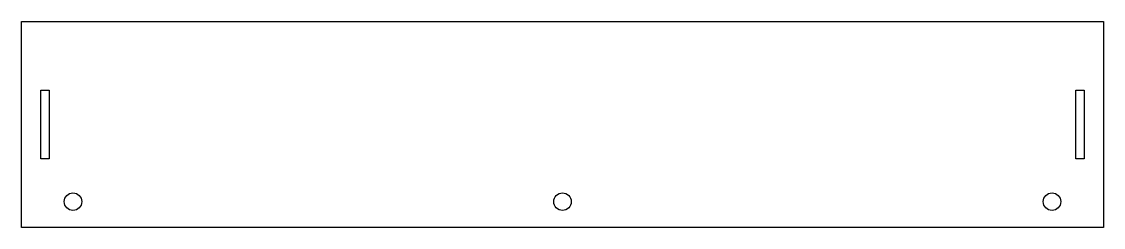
# Model space of a CAD drawing. Header units: millimetres. Extents: x -316 to 0, y 0 to 60.
import ezdxf

# ---------------------------------------------------------------- set-up
doc = ezdxf.new("R2010")
doc.units = ezdxf.units.MM

msp = doc.modelspace()

# ---------------------------------------------------------------- linework, layer by layer
at = {"color": 7, "linetype": 'Continuous', "lineweight": 25}
for p, q in [((-316, 0), (-316, 60)), ((-316, 60), (0, 60)), ((0, 60), (0, 0)), ((-310.4, 40), (-308, 40)), ((-310.4, 20), (-310.4, 40)), ((-308, 40), (-308, 20)), ((-8, 20), (-8, 40)), ((-8, 40), (-5.6, 40)), ((-5.6, 40), (-5.6, 20)), ((-308, 20), (-310.4, 20)), ((-5.6, 20), (-8, 20)), ((0, 0), (-316, 0))]:
    msp.add_line(p, q, dxfattribs=at)
for centre in [(-301, 7.5), (-158, 7.5), (-15, 7.5)]:
    msp.add_circle(centre, 2.55, dxfattribs=at)

doc.saveas('drawing.dxf')
